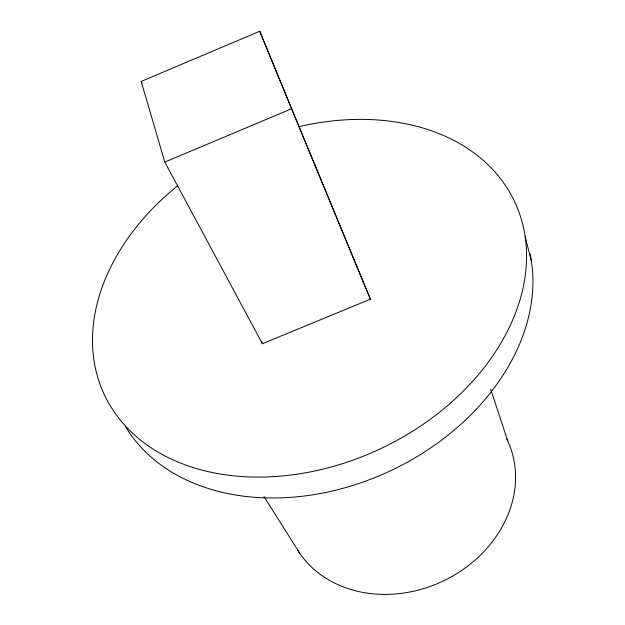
<?xml version="1.0" encoding="UTF-8"?>
<svg xmlns="http://www.w3.org/2000/svg" width="625" height="625" viewBox="0 0 625 625"><rect width="100%" height="100%" fill="white"/><g stroke="black" fill="none" stroke-linecap="round" stroke-linejoin="round"><path stroke-width="0.94" d="M141.172 81.445L259.703 31.25L370.383 299.18L262.406 343.727L164.797 162.07L141.172 81.445L142.078 83.172M164.797 162.07L291.539 108.789L259.703 31.25M264.039 496.586L299.789 553.375M291.539 108.789L370.383 299.18M490.648 389.156L507.68 440.852M261.812 341.891L262.406 343.727M525.133 236.586L531.461 261.438M506.852 439.117A118.586 99.953 -25.2 0 1 448.734 578.25A118.586 99.953 -25.2 0 1 297.648 550.117M530.078 253.75A221.859 165.617 -25.2 0 1 380.828 475.117A221.859 165.617 -25.2 0 1 125.398 426.508M298.891 126.68A226.719 166.406 -25.2 0 1 518.492 304.656A226.719 166.406 -25.2 0 1 187.734 465.742A226.719 166.406 -25.2 0 1 177.727 185.695"/></g></svg>
